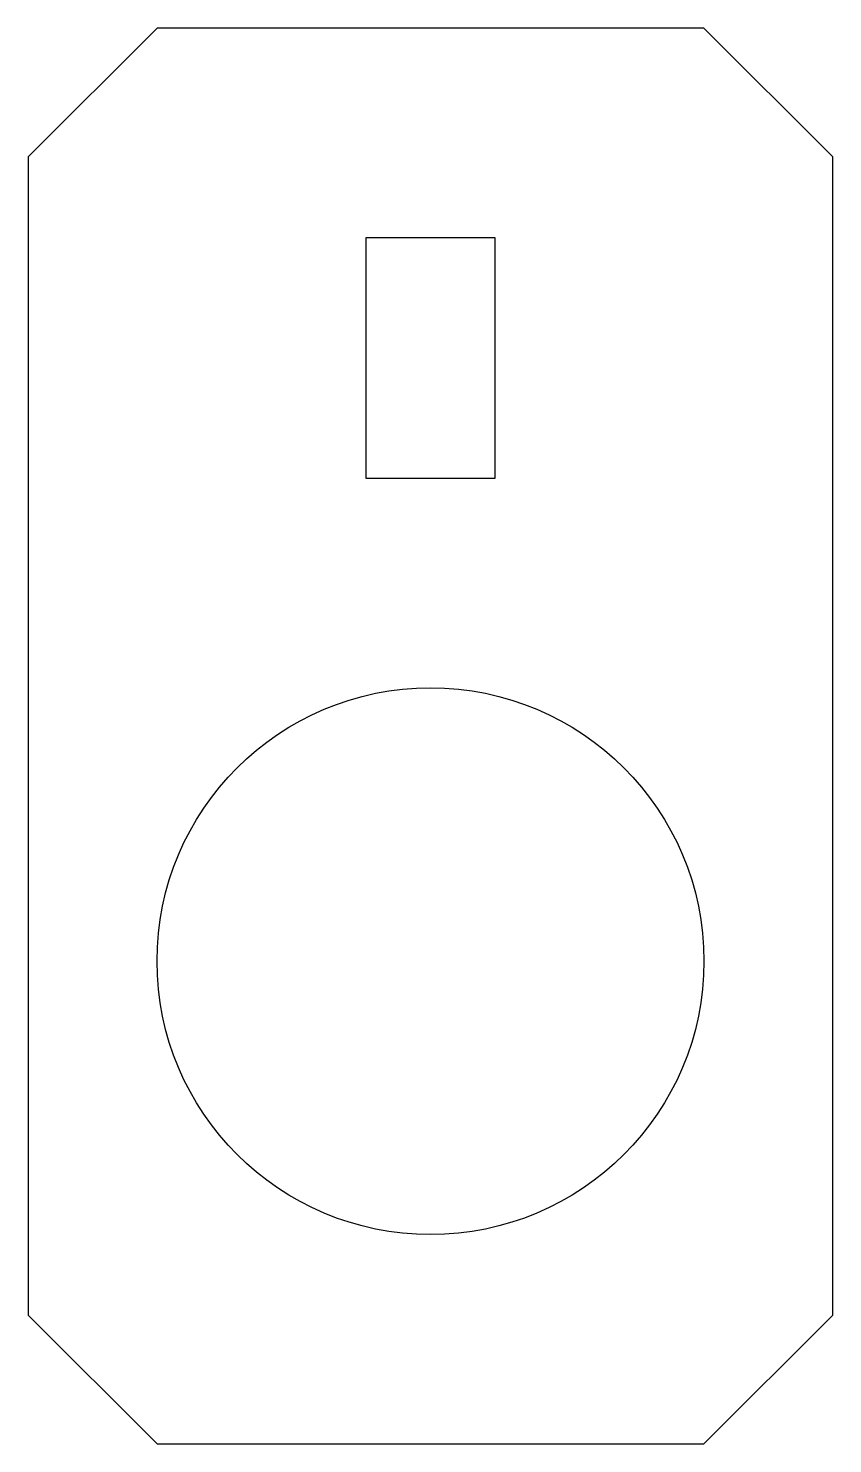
# Model space of a CAD drawing. Header units: millimetres. Extents: x -25 to 0, y 0 to 44.
import ezdxf

# ---------------------------------------------------------------- set-up
doc = ezdxf.new("R2010")
doc.units = ezdxf.units.MM
doc.layers.add('Shape2DView001', color=7, linetype='CONTINUOUS')

msp = doc.modelspace()

# ---------------------------------------------------------------- linework, layer by layer
at = {"layer": 'Shape2DView001'}
for p, q in [((-21, 44), (-25, 40)), ((-4, 44), (-21, 44)), ((0, 40), (-4, 44)), ((-25, 40), (-25, 4)), ((0, 4), (0, 40)), ((-14.5, 30), (-14.5, 37.5)), ((-14.5, 37.5), (-10.5, 37.5)), ((-10.5, 37.5), (-10.5, 30)), ((-10.5, 30), (-14.5, 30)), ((-25, 4), (-21, 0)), ((0, 4), (-4, 0)), ((-21, 0), (-4, 0))]:
    msp.add_line(p, q, dxfattribs=at)
msp.add_circle((-12.5, 15), 8.5, dxfattribs=at)

doc.saveas('drawing.dxf')
